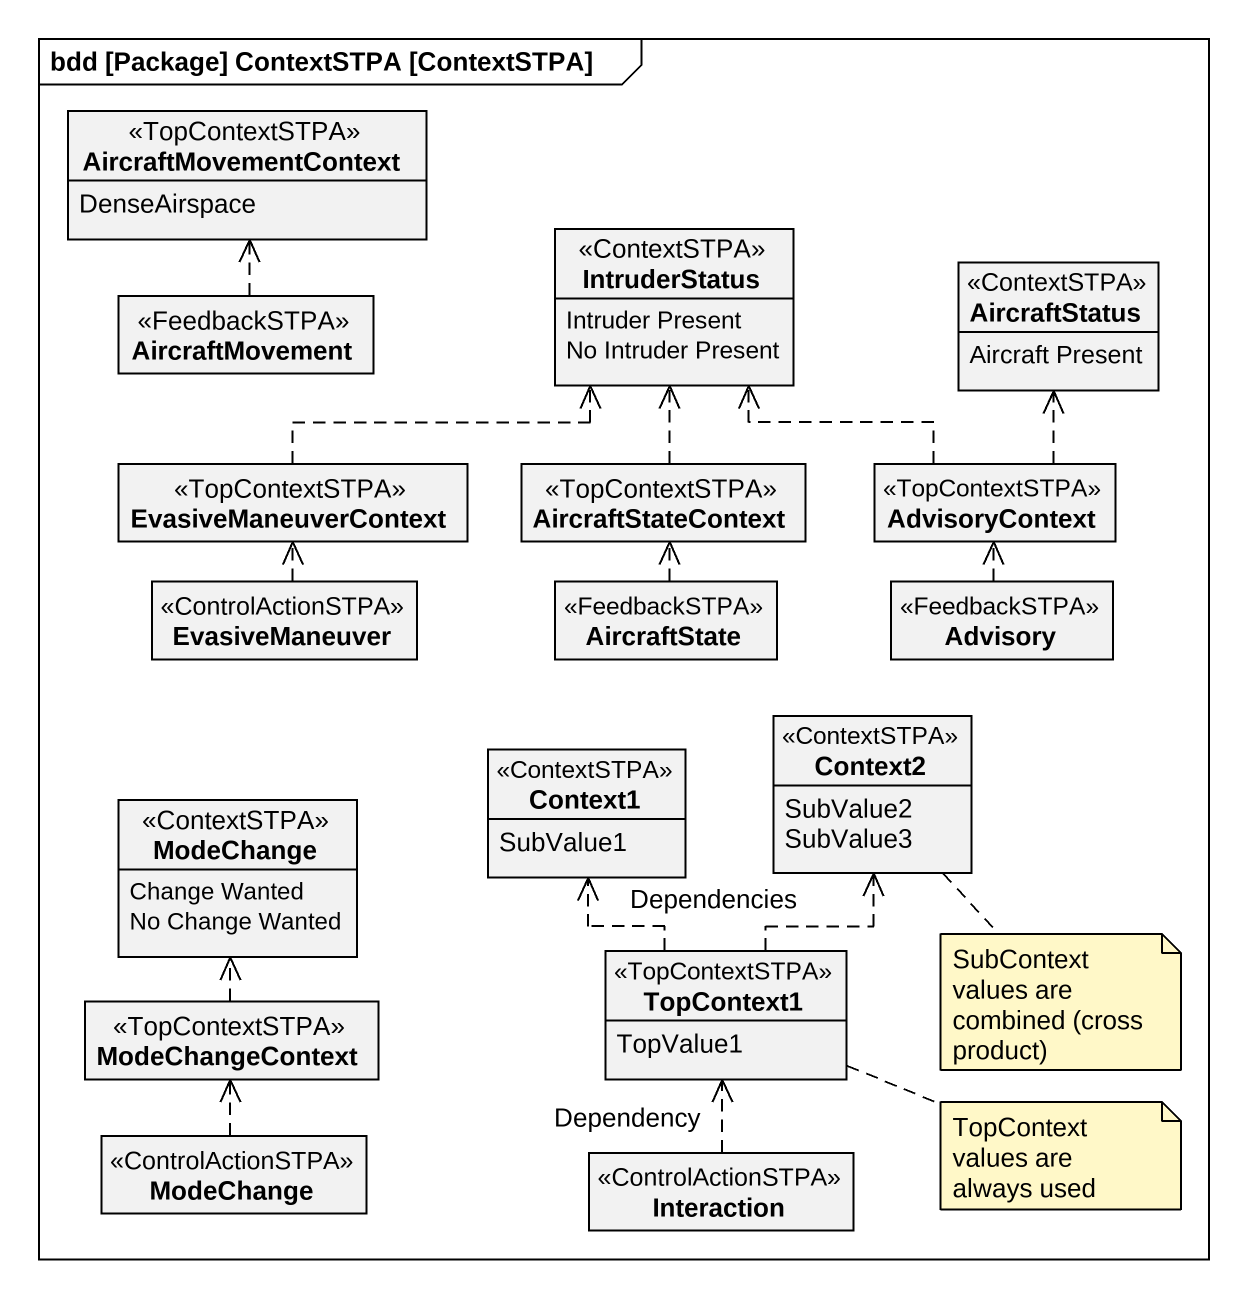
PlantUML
@startuml
mainframe bdd [Package] ContextSTPA [ContextSTPA]
hide circle
hide empty members
enum AircraftMovementContext <<TopContextSTPA>> {
  DenseAirspace
}
class AircraftMovement <<FeedbackSTPA>>
enum IntruderStatus <<ContextSTPA>> {
  Intruder Present
  No Intruder Present
}
enum AircraftStatus <<ContextSTPA>> {
  Aircraft Present
}
enum EvasiveManeuverContext <<TopContextSTPA>>
enum AircraftStateContext <<TopContextSTPA>>
enum AdvisoryContext <<TopContextSTPA>>
class EvasiveManeuver <<ControlActionSTPA>>
class AircraftState <<FeedbackSTPA>>
class Advisory <<FeedbackSTPA>>
enum Context2 <<ContextSTPA>> {
  SubValue2
  SubValue3
}
enum ModeChange <<ContextSTPA>> {
  Change Wanted
  No Change Wanted
}
enum Context1 <<ContextSTPA>> {
  SubValue1
}
enum ModeChangeContext <<TopContextSTPA>>
enum TopContext1 <<TopContextSTPA>> {
  TopValue1
}
class "ModeChange" as ModeChange_2 <<ControlActionSTPA>>
class Interaction <<ControlActionSTPA>>
AircraftMovement .up.> AircraftMovementContext
EvasiveManeuverContext .right.> IntruderStatus
AircraftStateContext .up.> IntruderStatus
AdvisoryContext .up.> IntruderStatus
AdvisoryContext .up.> AircraftStatus
EvasiveManeuver .up.> EvasiveManeuverContext
AircraftState .up.> AircraftStateContext
Advisory .up.> AdvisoryContext
ModeChangeContext .up.> ModeChange
TopContext1 .up.> Context2 : Dependencies
TopContext1 .up.> Context1
ModeChange_2 .up.> ModeChangeContext
Interaction .up.> TopContext1 : Dependency
note bottom of Context2 : SubContext values are combined (cross product)
note right of TopContext1 : TopContext values are always used
@enduml
